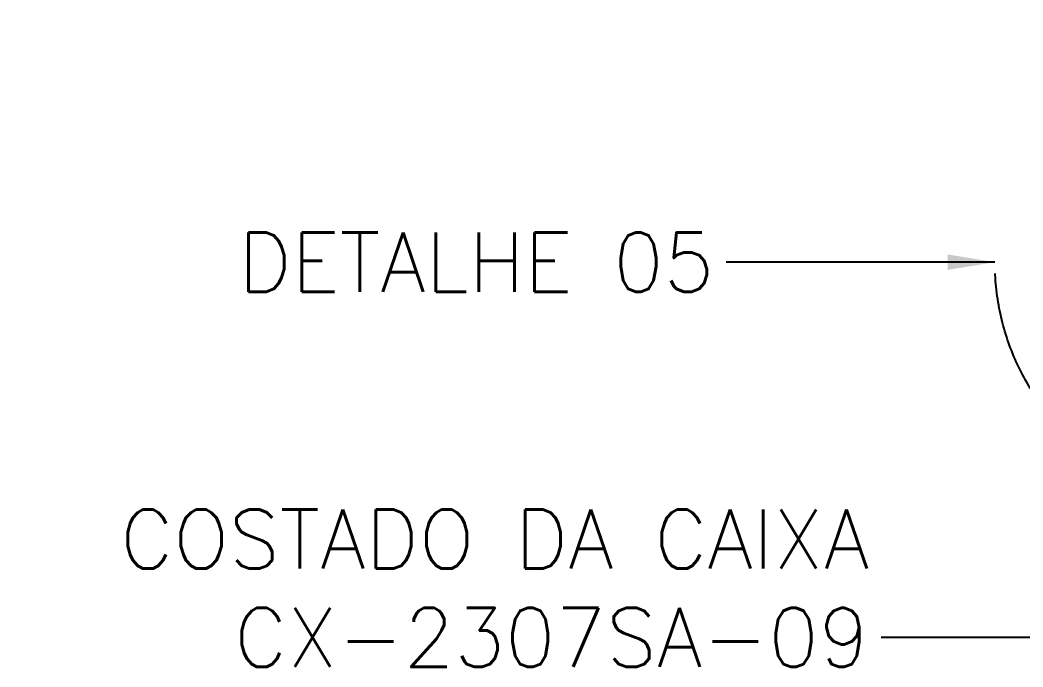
# Model space of a CAD drawing. Header units: metres. Extents: x 0 to 21025, y 0 to 14850.
# Drawn here: x 4568 to 5630, y 11207 to 11892 of the extents above; entities that cross this region are included whole.
import ezdxf

# ---------------------------------------------------------------- set-up
doc = ezdxf.new("R2010")
doc.units = ezdxf.units.M
doc.header["$LTSCALE"] = 25
doc.linetypes.add('PHANTOM', pattern=[63.5, 31.75, -6.35, 6.35, -6.35, 6.35, -6.35])
doc.layers.add('SDM', color=7, linetype='Continuous')
doc.layers.add('SRE', color=2, linetype='PHANTOM')
doc.styles.add('ROMANS', font='ROMANS.SHX')
doc.dimstyles.new('25___1-25', dxfattribs={"dimscale": 25, "dimtxt": 2.5, "dimasz": 2, "dimexe": 1.5, "dimexo": 1, "dimgap": 0.5, "dimtad": 1, "dimzin": 12, "dimtxsty": 'ROMANS', "dimcen": 0, "dimclrd": 256, "dimclre": 256, "dimclrt": 3, "dimazin": 3, "dimtfac": 1, "dimtmove": 0, "dimatfit": 0, "dimfxl": 1, "dimlwd": -1, "dimlwe": -1, "dimarcsym": 0})

msp = doc.modelspace()

# ---------------------------------------------------------------- linework, layer by layer
at = {"layer": 'SRE'}
msp.add_circle((5856.441, 11635.144), 256.394, dxfattribs=at)

# ---------------------------------------------------------------- texts
at = {"layer": 'SDM', "color": 3, "char_height": 62.5, "attachment_point": 9, "style": 'ROMANS'}
for s, insert in [('DETALHE 05', (5303.14, 11603.894)), ('COSTADO DA CAIXA \\PCX-2307SA-09', (5467.25, 11206.525))]:
    msp.add_mtext(s, dxfattribs=dict(at, insert=insert))

# ---------------------------------------------------------------- leaders
at = {"layer": 'SDM', "annotation_type": 0, "has_hookline": 1, "hookline_direction": 1}
for points, text_width in [([(5600.047, 11635.144), (5315.64, 11635.144)], 553.571), ([(5934.517, 11237.775), (5479.75, 11237.775)], 898.81)]:
    msp.add_leader(points, dimstyle='25___1-25', override={"dimgap": 0.5, "dimtad": 0}, dxfattribs=dict(at, text_width=text_width))

doc.saveas('drawing.dxf')
